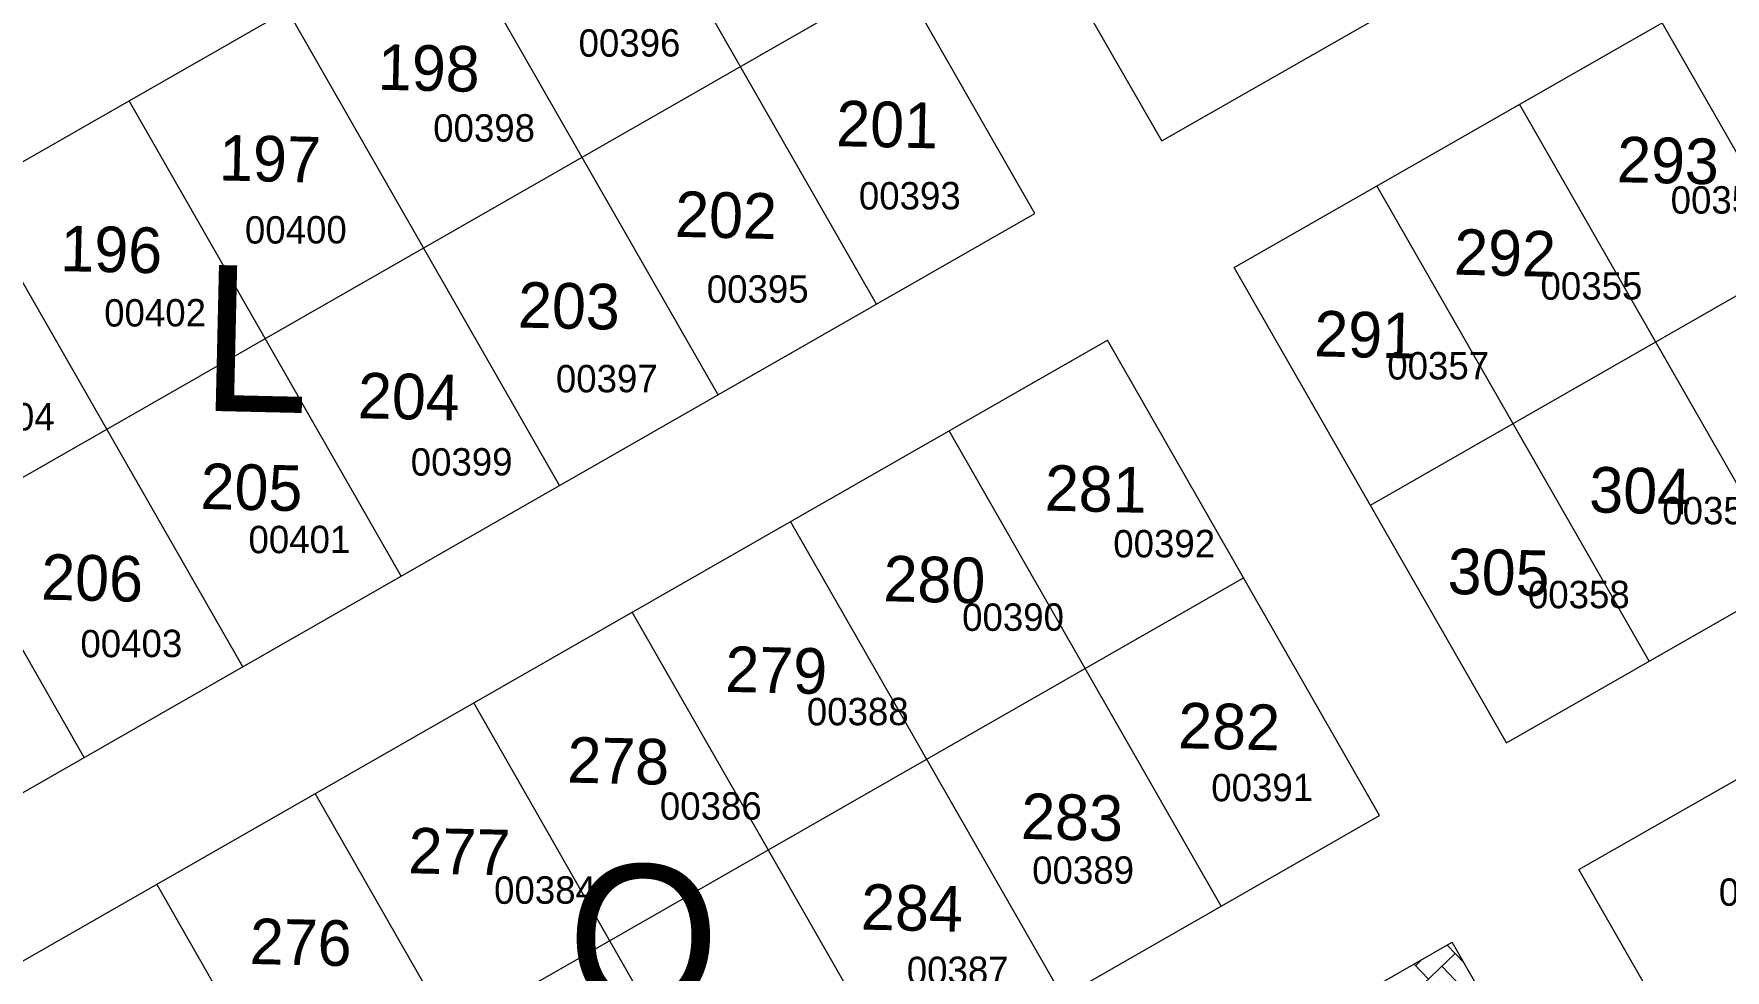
# Model space of a CAD drawing. Header units: metres. Extents: x 245225 to 248406, y 1633796 to 1637634.
# Drawn here: x 245718.1 to 245810.7, y 1636543.6 to 1636594.9 of the extents above; entities that cross this region are included whole.
import ezdxf
from ezdxf.enums import TextEntityAlignment as Align

# ---------------------------------------------------------------- set-up
doc = ezdxf.new("R2010")
doc.units = ezdxf.units.M
doc.header["$MEASUREMENT"] = 0
doc.layers.add('historique_numero_parcelle', color=7, linetype='Continuous')
doc.layers.add('LIMITES TITRES FONCIERS', color=7, linetype='Continuous', lineweight=0)
doc.layers.add('LIMITES_PARCELLES', color=7, linetype='Continuous', lineweight=0, true_color=0xffffff)
doc.styles.add('Style-FANCY', font='FANCY.shx')
doc.styles.add('Style-WORKING', font='WORKING.shx')

# ---------------------------------------------------------------- blocks, each defined once
blk = doc.blocks.new('$U930_3_1')
at = {"color": 0, "linetype": 'Continuous', "lineweight": 0, "style": 'Style-WORKING'}
blk.add_text('293', height=0.2499, dxfattribs=at).set_placement((6351.2648, 5759.87))
blk = doc.blocks.new('$U931_3_1')
at = {"color": 0, "linetype": 'Continuous', "lineweight": 0, "style": 'Style-WORKING'}
blk.add_text('304', height=0.2499, dxfattribs=at).set_placement((6351.1542, 5758.0586))
blk = doc.blocks.new('$U932_3_1')
at = {"color": 0, "linetype": 'Continuous', "lineweight": 0, "style": 'Style-WORKING'}
blk.add_text('292', height=0.2499, dxfattribs=at).set_placement((6350.3841, 5759.3433))
blk = doc.blocks.new('$U933_3_1')
at = {"color": 0, "linetype": 'Continuous', "lineweight": 0, "style": 'Style-WORKING'}
blk.add_text('305', height=0.2499, dxfattribs=at).set_placement((6350.3893, 5757.5937))
blk = doc.blocks.new('$U934_3_1')
at = {"color": 0, "linetype": 'Continuous', "lineweight": 0, "style": 'Style-WORKING'}
blk.add_text('291', height=0.2499, dxfattribs=at).set_placement((6349.6284, 5758.8784))
blk = doc.blocks.new('$U935_3_1')
at = {"color": 0, "linetype": 'Continuous', "lineweight": 0, "style": 'Style-WORKING'}
blk.add_text('282', height=0.2499, dxfattribs=at).set_placement((6348.9327, 5756.7155))
blk = doc.blocks.new('$U936_3_1')
at = {"color": 0, "linetype": 'Continuous', "lineweight": 0, "style": 'Style-WORKING'}
blk.add_text('281', height=0.2499, dxfattribs=at).set_placement((6348.1727, 5757.9999))
blk = doc.blocks.new('$U937_3_1')
at = {"color": 0, "linetype": 'Continuous', "lineweight": 0, "style": 'Style-WORKING'}
blk.add_text('283', height=0.2499, dxfattribs=at).set_placement((6348.0841, 5756.199))
blk = doc.blocks.new('$U938_3_1')
at = {"color": 0, "linetype": 'Continuous', "lineweight": 0, "style": 'Style-WORKING'}
blk.add_text('280', height=0.2499, dxfattribs=at).set_placement((6347.3005, 5757.4833))
blk = doc.blocks.new('$U939_3_1')
at = {"color": 0, "linetype": 'Continuous', "lineweight": 0, "style": 'Style-WORKING'}
blk.add_text('284', height=0.2499, dxfattribs=at).set_placement((6347.2189, 5755.6824))
blk = doc.blocks.new('$U940_2_1')
at = {"color": 0, "linetype": 'Continuous', "lineweight": 0, "style": 'Style-WORKING'}
blk.add_text('279', height=0.2499, dxfattribs=at).set_placement((6346.4456, 5756.9672))
blk = doc.blocks.new('$U942_3_1')
at = {"color": 0, "linetype": 'Continuous', "lineweight": 0, "style": 'Style-WORKING'}
blk.add_text('278', height=0.2499, dxfattribs=at).set_placement((6345.5921, 5756.4506))
blk = doc.blocks.new('$U944_2_1')
at = {"color": 0, "linetype": 'Continuous', "lineweight": 0, "style": 'Style-WORKING'}
blk.add_text('277', height=0.2499, dxfattribs=at).set_placement((6344.7334, 5755.934))
blk = doc.blocks.new('$U946_2_1')
at = {"color": 0, "linetype": 'Continuous', "lineweight": 0, "style": 'Style-WORKING'}
blk.add_text('276', height=0.2499, dxfattribs=at).set_placement((6343.8761, 5755.4175))
blk = doc.blocks.new('$U952_4_1')
at = {"color": 0, "linetype": 'Continuous', "lineweight": 0, "style": 'Style-WORKING'}
blk.add_text('201', height=0.2499, dxfattribs=at).set_placement((6346.9847, 5759.9693))
blk = doc.blocks.new('$U954_3_1')
at = {"color": 0, "linetype": 'Continuous', "lineweight": 0, "style": 'Style-WORKING'}
blk.add_text('202', height=0.2499, dxfattribs=at).set_placement((6346.1135, 5759.4527))
blk = doc.blocks.new('$U956_3_1')
at = {"color": 0, "linetype": 'Continuous', "lineweight": 0, "style": 'Style-WORKING'}
blk.add_text('203', height=0.2499, dxfattribs=at).set_placement((6345.2649, 5758.9362))
blk = doc.blocks.new('$U957_4_1')
at = {"color": 0, "linetype": 'Continuous', "lineweight": 0, "style": 'Style-WORKING'}
blk.add_text('198', height=0.2499, dxfattribs=at).set_placement((6344.4678, 5760.2209))
blk = doc.blocks.new('$U958_4_1')
at = {"color": 0, "linetype": 'Continuous', "lineweight": 0, "style": 'Style-WORKING'}
blk.add_text('204', height=0.2499, dxfattribs=at).set_placement((6344.3998, 5758.4196))
blk = doc.blocks.new('$U959_3_1')
at = {"color": 0, "linetype": 'Continuous', "lineweight": 0, "style": 'Style-WORKING'}
blk.add_text('197', height=0.2499, dxfattribs=at).set_placement((6343.6091, 5759.7044))
blk = doc.blocks.new('$U960_4_1')
at = {"color": 0, "linetype": 'Continuous', "lineweight": 0, "style": 'Style-WORKING'}
blk.add_text('205', height=0.2499, dxfattribs=at).set_placement((6343.5493, 5757.9031))
blk = doc.blocks.new('$U961_3_1')
at = {"color": 0, "linetype": 'Continuous', "lineweight": 0, "style": 'Style-WORKING'}
blk.add_text('196', height=0.2499, dxfattribs=at).set_placement((6342.7517, 5759.1878))
blk = doc.blocks.new('$U962_3_1')
at = {"color": 0, "linetype": 'Continuous', "lineweight": 0, "style": 'Style-WORKING'}
blk.add_text('206', height=0.2499, dxfattribs=at).set_placement((6342.688, 5757.3865))
blk = doc.blocks.new('$U1202_2_1')
at = {"color": 0, "linetype": 'Continuous', "lineweight": 0, "style": 'Style-WORKING'}
blk.add_text('Q', height=0.8, dxfattribs=at).set_placement((6345.6144, 5755.2102))
blk = doc.blocks.new('$U1205_2_1')
at = {"color": 0, "linetype": 'Continuous', "lineweight": 0, "style": 'Style-WORKING'}
blk.add_text('L', height=0.8, dxfattribs=at).set_placement((6343.5342, 5758.4408))
blk = doc.blocks.new('*U572')
at = {"layer": 'LIMITES TITRES FONCIERS', "color": 5, "lineweight": 53}
blk.add_3dface([(150.99, 218.565), (172.07, 180.645), (-200.3, -43.995), (-220.59, -5.595)], dxfattribs=at)

msp = doc.modelspace()

# ---------------------------------------------------------------- linework, layer by layer
at = {"layer": 'LIMITES TITRES FONCIERS', "color": 5, "linetype": 'Continuous', "lineweight": 53}
msp.add_3dface([(245570.711604, 1636620.550182), (245947.259177, 1636836.275747), (245967.483836, 1636797.856792), (245590.07586, 1636581.7879)], dxfattribs=at)
at = {"layer": 'limites_parcelles', "color": 7, "linetype": 'Continuous', "lineweight": 0}
for p, q in [((245779.846924, 1636589.010964), (245764.942321, 1636615.046166)), ((245684.230933, 1636568.843647), (245757.999479, 1636611.072142)), ((245772.90406, 1636585.035939), (245757.999479, 1636611.072142)), ((245783.820949, 1636582.068122), (245830.685676, 1636608.894777)), ((245764.225008, 1636580.06842), (245749.320404, 1636606.103622)), ((245779.846924, 1636589.010964), (245803.279299, 1636602.424791)), ((245755.546932, 1636575.099878), (245740.642352, 1636601.13608)), ((245704.701813, 1636563.277325), (245765.451269, 1636598.054052)), ((245746.86788, 1636570.132358), (245731.963277, 1636596.167561)), ((245791.27274, 1636569.050033), (245838.13749, 1636595.877687)), ((245822.157905, 1636569.445747), (245807.253301, 1636595.48095)), ((245738.188805, 1636565.163839), (245723.285224, 1636591.200018)), ((245814.346447, 1636564.974487), (245799.442866, 1636591.010666)), ((245729.51073, 1636560.195297), (245714.606149, 1636586.231499)), ((245806.535988, 1636560.503203), (245791.631408, 1636586.539406)), ((245699.135513, 1636542.807445), (245772.90406, 1636585.035939)), ((245798.72553, 1636556.03192), (245783.820949, 1636582.068122)), ((245798.72553, 1636556.03192), (245845.58928, 1636582.859598)), ((245720.831678, 1636555.227778), (245705.928097, 1636581.263957)), ((245703.109538, 1636535.864603), (245776.878084, 1636578.093098)), ((245791.782665, 1636552.056896), (245776.878084, 1636578.093098)), ((245783.103613, 1636547.089376), (245768.200032, 1636573.125555)), ((245774.425538, 1636542.120834), (245759.520957, 1636568.157036)), ((245723.580441, 1636530.299281), (245784.329875, 1636565.075008)), ((245802.699555, 1636549.089078), (245829.603351, 1636564.489918)), ((245765.746486, 1636537.153314), (245750.841905, 1636563.189517)), ((245757.067411, 1636532.184795), (245742.16383, 1636558.220975)), ((245748.389359, 1636527.217253), (245733.484755, 1636553.252455)), ((245718.014119, 1636509.828401), (245791.782665, 1636552.056896)), ((245833.998493, 1636494.413869), (245802.699555, 1636549.089078)), ((245739.710284, 1636522.248734), (245724.806703, 1636548.284913)), ((245721.988144, 1636502.885559), (245795.75669, 1636545.114054)), ((245810.661294, 1636519.078851), (245795.75669, 1636545.114054)), ((245793.718742, 1636542.389016), (245795.922557, 1636544.495092)), ((245793.751654, 1636543.825639), (245794.119805, 1636544.177299)), ((245796.394368, 1636544.001157), (245795.481005, 1636544.956327)), ((245794.453021, 1636543.091382), (245793.664716, 1636543.916654)), ((245797.293354, 1636541.588934), (245795.188277, 1636543.792726))]:
    msp.add_line(p, q, dxfattribs=at)

# ---------------------------------------------------------------- block references
at = {"layer": 'LIMITES TITRES FONCIERS', "color": 5, "lineweight": 53, "rotation": 358.690123}
msp.add_blockref('*U572', (245791.329628, 1636621.192749), dxfattribs=at)
at = {"layer": 'limites_parcelles', "color": 7, "linetype": 'Continuous', "lineweight": 0, "xscale": 10, "yscale": 10, "zscale": 10, "rotation": 358.687592}
for name in ['$U957_4_1', '$U957_4_1', '$U957_4_1', '$U957_4_1', '$U957_4_1', '$U957_4_1', '$U952_4_1', '$U952_4_1', '$U952_4_1', '$U952_4_1', '$U952_4_1', '$U952_4_1', '$U959_3_1', '$U959_3_1', '$U959_3_1', '$U959_3_1', '$U959_3_1', '$U959_3_1', '$U930_3_1', '$U930_3_1', '$U930_3_1', '$U930_3_1', '$U930_3_1', '$U930_3_1', '$U954_3_1', '$U954_3_1', '$U954_3_1', '$U954_3_1', '$U954_3_1', '$U954_3_1', '$U961_3_1', '$U961_3_1', '$U961_3_1', '$U961_3_1', '$U961_3_1', '$U961_3_1', '$U932_3_1', '$U932_3_1', '$U932_3_1', '$U932_3_1', '$U932_3_1', '$U932_3_1', '$U1205_2_1', '$U1205_2_1', '$U1205_2_1', '$U1205_2_1', '$U1205_2_1', '$U1205_2_1', '$U956_3_1', '$U956_3_1', '$U956_3_1', '$U956_3_1', '$U956_3_1', '$U956_3_1', '$U934_3_1', '$U934_3_1', '$U934_3_1', '$U934_3_1', '$U934_3_1', '$U934_3_1', '$U958_4_1', '$U958_4_1', '$U958_4_1', '$U958_4_1', '$U958_4_1', '$U958_4_1', '$U960_4_1', '$U960_4_1', '$U960_4_1', '$U960_4_1', '$U960_4_1', '$U960_4_1', '$U936_3_1', '$U936_3_1', '$U936_3_1', '$U936_3_1', '$U936_3_1', '$U936_3_1', '$U931_3_1', '$U931_3_1', '$U931_3_1', '$U931_3_1', '$U931_3_1', '$U931_3_1', '$U962_3_1', '$U962_3_1', '$U962_3_1', '$U962_3_1', '$U962_3_1', '$U962_3_1', '$U938_3_1', '$U938_3_1', '$U938_3_1', '$U938_3_1', '$U938_3_1', '$U938_3_1', '$U933_3_1', '$U933_3_1', '$U933_3_1', '$U933_3_1', '$U933_3_1', '$U933_3_1', '$U940_2_1', '$U940_2_1', '$U940_2_1', '$U940_2_1', '$U940_2_1', '$U940_2_1', '$U935_3_1', '$U935_3_1', '$U935_3_1', '$U935_3_1', '$U935_3_1', '$U935_3_1', '$U942_3_1', '$U942_3_1', '$U942_3_1', '$U942_3_1', '$U942_3_1', '$U942_3_1', '$U937_3_1', '$U937_3_1', '$U937_3_1', '$U937_3_1', '$U937_3_1', '$U937_3_1', '$U944_2_1', '$U944_2_1', '$U944_2_1', '$U944_2_1', '$U944_2_1', '$U944_2_1', '$U1202_2_1', '$U1202_2_1', '$U1202_2_1', '$U1202_2_1', '$U1202_2_1', '$U1202_2_1', '$U939_3_1', '$U939_3_1', '$U939_3_1', '$U939_3_1', '$U939_3_1', '$U939_3_1', '$U946_2_1', '$U946_2_1', '$U946_2_1', '$U946_2_1', '$U946_2_1', '$U946_2_1']:
    msp.add_blockref(name, (180989.543124, 1580457.839142), dxfattribs=at)

# ---------------------------------------------------------------- texts
at = {"layer": 'historique_numero_parcelle', "color": 92, "linetype": 'Continuous', "lineweight": 0, "style": 'Style-FANCY'}
for s, p in [('00396', (245750.69491, 1636594.371498)), ('00398', (245742.731745, 1636589.712706)), ('00393', (245766.046993, 1636586.001005)), ('00353', (245810.509745, 1636585.773706)), ('00400', (245732.418675, 1636584.134003)), ('00395', (245757.71713, 1636580.89114)), ('00355', (245803.382745, 1636581.059706)), ('00402', (245724.710357, 1636579.589733)), ('00357', (245794.989745, 1636576.689706)), ('00397', (245749.451908, 1636575.984715)), ('00404', (245716.421334, 1636573.892998)), ('00399', (245741.499865, 1636571.424829)), ('00356', (245810.050745, 1636568.754706)), ('00401', (245732.614502, 1636567.174447)), ('00392', (245779.980745, 1636566.944706)), ('00358', (245802.692745, 1636564.155706)), ('00390', (245771.702745, 1636562.919706)), ('00403', (245723.408786, 1636561.473835)), ('00388', (245763.195745, 1636557.745706)), ('00391', (245785.348179, 1636553.585799)), ('00386', (245755.147745, 1636552.570706)), ('00389', (245775.53962, 1636549.062084)), ('00384', (245746.065606, 1636547.970869)), ('00186', (245813.149641, 1636547.863283)), ('00387', (245768.67095, 1636543.572443))]:
    msp.add_text(s, height=1.499994, rotation=0.1323, dxfattribs=at).set_placement(p, align=Align.MIDDLE_CENTER)

doc.saveas('drawing.dxf')
